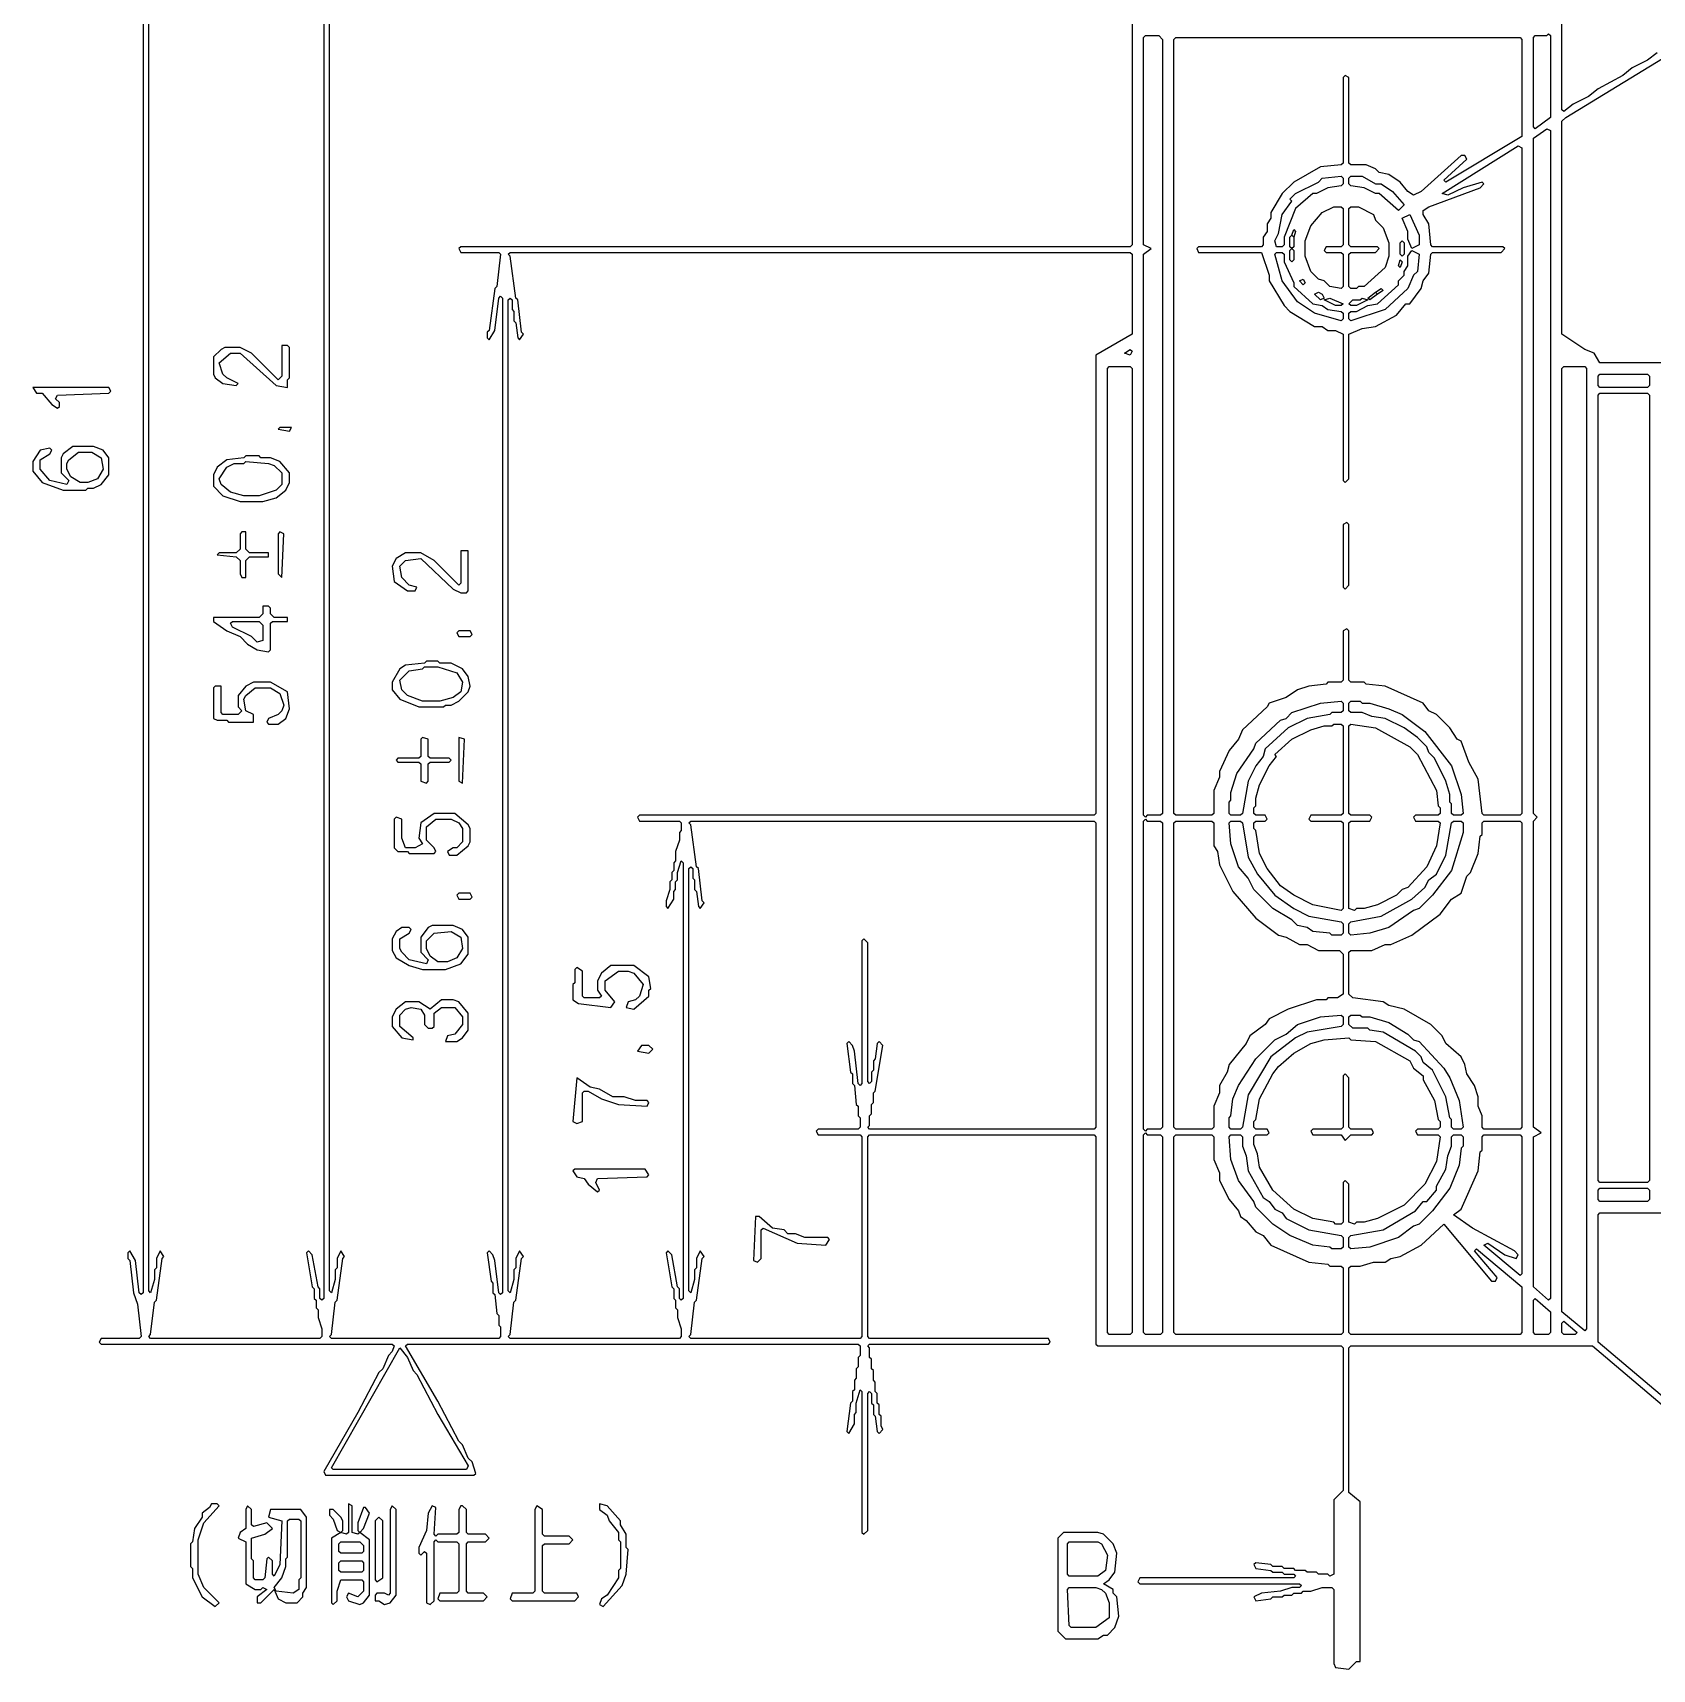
# Model space of a CAD drawing. Header units: millimetres. Extents: x 0 to 421, y 0 to 297.
# Drawn here: x 113.2 to 167.3, y 142.4 to 197 of the extents above; entities that cross this region are included whole.
import ezdxf

# ---------------------------------------------------------------- set-up
doc = ezdxf.new("R2010")
doc.units = ezdxf.units.MM
doc.layers.add('PDF_TRACE', color=7, linetype='Continuous')

msp = doc.modelspace()

# ---------------------------------------------------------------- linework, layer by layer
at = {"layer": 'PDF_TRACE'}
for points in [[(167.449, 196.342), (167.132, 196.088), (166.624, 195.834), (166.306, 195.58), (165.481, 195.136), (165.163, 194.882), (164.655, 194.628), (164.338, 194.374), (164.274, 194.437), (164.274, 211.201), (164.338, 211.265), (164.338, 211.455), (164.274, 211.519), (164.211, 212.217), (173.228, 218.567)], [(116.903, 212.662), (116.903, 154.94), (116.84, 154.877), (116.776, 154.94), (116.649, 156.02), (116.459, 156.337), (116.395, 156.274), (116.395, 156.083), (116.459, 156.02), (116.586, 154.94), (116.713, 154.559), (116.84, 153.48), (116.776, 153.416), (115.506, 153.416), (115.443, 153.289), (115.506, 153.226), (125.222, 153.226), (125.285, 153.162), (125.222, 152.972), (125.095, 152.845), (124.904, 152.4), (124.777, 152.273), (124.079, 150.94), (122.936, 148.971), (122.999, 148.844), (127.952, 148.844), (128.016, 148.908), (127.889, 149.289), (127.762, 149.416), (127.571, 149.86), (127.444, 149.987), (126.746, 151.321), (125.666, 153.162), (125.73, 153.226), (140.779, 153.226), (140.843, 153.162), (140.843, 152.845), (140.779, 152.781), (140.779, 152.464), (140.716, 152.4), (140.716, 152.083), (140.652, 152.019), (140.652, 151.702), (140.589, 151.638), (140.589, 151.321), (140.525, 151.257), (140.398, 150.305), (140.462, 150.241), (140.652, 150.559), (140.652, 150.876), (140.716, 150.94), (140.716, 151.257), (140.843, 151.702), (140.906, 151.638), (140.906, 146.939), (140.97, 146.876), (141.097, 147.003), (141.097, 151.575), (141.16, 151.638), (141.224, 151.575), (141.224, 151.257), (141.287, 151.194), (141.287, 150.876), (141.351, 150.813), (141.414, 150.305), (141.478, 150.241), (141.605, 150.368), (141.541, 150.495), (141.541, 150.813), (141.478, 150.876), (141.478, 151.194), (141.414, 151.257), (141.414, 151.575), (141.351, 151.638), (141.351, 151.956), (141.287, 152.019), (141.287, 152.337), (141.224, 152.4), (141.224, 152.718), (141.16, 152.781), (141.16, 153.099), (141.097, 153.162), (141.16, 153.226), (147.129, 153.226), (147.193, 153.289), (147.129, 153.416), (141.16, 153.416), (141.097, 153.48), (141.097, 160.147), (141.16, 160.211), (148.653, 160.211), (148.717, 160.147), (148.717, 153.226), (148.78, 153.162), (156.908, 153.162), (156.972, 153.099), (156.972, 148.336), (156.654, 148.019), (156.654, 145.542), (156.527, 145.479), (156.464, 145.542), (156.146, 145.542), (156.083, 145.606), (155.765, 145.606), (155.702, 145.669), (155.384, 145.669), (155.321, 145.733), (155.003, 145.733), (154.94, 145.796), (154.622, 145.796), (154.559, 145.86), (154.051, 145.923), (153.987, 145.86), (154.051, 145.733), (154.559, 145.669), (154.622, 145.606), (154.94, 145.606), (155.003, 145.542), (155.321, 145.542), (155.384, 145.479), (155.321, 145.415), (150.177, 145.415), (150.114, 145.288), (150.177, 145.225), (155.511, 145.225), (155.575, 145.161), (155.511, 145.098), (155.257, 145.098), (154.876, 144.971), (154.241, 144.907), (153.987, 144.78), (154.051, 144.653), (154.559, 144.717), (154.622, 144.78), (154.94, 144.78), (155.003, 144.844), (155.257, 144.844), (155.321, 144.907), (155.575, 144.907), (155.638, 144.971), (155.892, 144.971), (156.273, 145.098), (156.591, 145.098), (156.654, 145.034), (156.654, 142.558), (156.718, 142.431), (157.162, 142.367), (157.416, 142.621), (157.543, 142.621), (157.543, 147.955), (157.162, 148.273), (157.162, 153.099), (157.226, 153.162), (165.29, 153.162), (172.275, 147.257)], [(122.936, 205.804), (122.936, 154.75), (122.872, 154.686), (122.809, 154.75), (122.809, 155.067), (122.745, 155.131), (122.555, 156.21), (122.428, 156.337), (122.364, 156.274), (122.555, 155.131), (122.618, 155.067), (122.618, 154.75), (122.682, 154.686), (122.682, 154.432), (122.745, 154.369), (122.745, 154.115), (122.872, 153.734), (122.872, 153.48), (122.809, 153.416), (117.157, 153.416), (117.094, 153.48), (117.157, 153.543), (117.284, 154.623), (117.348, 154.686), (117.538, 156.083), (117.602, 156.147), (117.475, 156.337), (117.348, 156.083), (117.348, 155.766), (117.284, 155.702), (117.284, 155.385), (117.157, 154.94), (117.094, 155.004), (117.094, 212.598)], [(149.923, 211.646), (149.923, 189.929), (149.86, 189.865), (127.508, 189.865), (127.444, 189.802), (127.508, 189.675), (128.778, 189.675), (128.841, 189.611), (128.714, 188.532), (128.651, 188.468), (128.46, 187.071), (128.397, 187.008), (128.397, 186.817), (128.46, 186.754), (128.651, 187.071), (128.778, 188.151), (128.841, 188.214), (128.905, 188.151), (128.905, 154.94), (128.841, 154.877), (128.778, 154.94), (128.651, 156.02), (128.587, 156.21), (128.46, 156.337), (128.397, 156.274), (128.524, 155.321), (128.587, 155.258), (128.587, 154.94), (128.651, 154.877), (128.714, 154.242), (128.778, 154.178), (128.778, 153.861), (128.841, 153.797), (128.841, 153.48), (128.778, 153.416), (123.19, 153.416), (123.126, 153.48), (123.19, 153.543), (123.317, 154.623), (123.38, 154.686), (123.571, 156.083), (123.634, 156.147), (123.507, 156.337), (123.38, 156.083), (123.38, 155.766), (123.317, 155.702), (123.317, 155.385), (123.19, 154.94), (123.126, 155.004), (123.126, 205.613)], [(189.992, 185.992), (165.544, 185.992), (165.354, 186.309), (165.036, 186.436), (164.274, 186.944), (164.274, 194.056), (164.401, 194.183), (173.228, 199.581)], [(172.402, 147.447), (165.481, 153.289), (165.481, 157.544), (165.544, 157.607), (189.928, 157.607)]]:
    msp.add_lwpolyline(points, dxfattribs=at)
for points in [[(150.812, 196.914), (150.939, 196.787), (150.939, 170.942), (150.876, 170.879), (150.431, 170.879), (150.368, 170.815), (150.304, 170.879), (150.304, 189.611), (150.558, 189.802), (150.304, 189.929), (150.304, 196.85), (150.368, 196.914)], [(151.384, 196.85), (162.877, 196.85), (162.941, 196.787), (162.941, 193.548), (160.401, 192.024), (160.337, 192.088), (161.099, 192.786), (161.036, 192.913), (160.909, 192.913), (159.575, 191.707), (159.321, 191.58), (159.131, 191.707), (158.877, 192.024), (158.496, 192.278), (158.178, 192.342), (158.051, 192.469), (157.734, 192.596), (157.226, 192.596), (157.162, 192.659), (157.162, 195.517), (157.035, 195.58), (156.972, 195.517), (156.972, 192.659), (156.908, 192.596), (156.21, 192.532), (155.321, 192.024), (154.94, 191.643), (154.559, 191.008), (154.559, 190.818), (154.432, 190.627), (154.432, 190.373), (154.305, 190.183), (154.305, 189.929), (154.241, 189.865), (152.146, 189.865), (152.082, 189.802), (152.146, 189.675), (154.241, 189.675), (154.495, 188.913), (154.495, 188.722), (155.003, 187.897), (155.194, 187.706), (156.019, 187.198), (156.273, 187.198), (156.464, 187.071), (156.718, 187.071), (156.972, 186.944), (156.972, 182.055), (157.035, 181.991), (157.162, 182.118), (157.162, 186.944), (157.607, 187.135), (158.051, 187.198), (158.75, 187.579), (159.067, 187.96), (159.194, 187.96), (159.575, 188.468), (159.639, 188.722), (159.829, 188.976), (159.893, 189.611), (159.956, 189.675), (162.242, 189.675), (162.369, 189.802), (162.306, 189.865), (159.956, 189.865), (159.893, 189.929), (159.829, 190.627), (159.639, 190.945), (159.639, 191.072), (159.829, 191.199), (161.544, 191.834), (161.671, 191.961), (161.607, 192.024), (160.972, 191.834), (160.464, 191.58), (160.274, 191.643), (162.814, 193.231), (162.941, 193.167), (162.941, 170.942), (162.877, 170.879), (161.671, 170.879), (161.607, 170.942), (161.48, 172.085), (161.163, 172.657), (160.909, 173.355), (160.782, 173.419), (160.528, 173.8), (160.083, 174.244), (159.829, 174.371), (159.639, 174.625), (158.369, 175.197), (157.734, 175.26), (157.67, 175.324), (157.226, 175.324), (157.162, 175.387), (157.162, 177.038), (157.099, 177.102), (156.972, 177.038), (156.972, 175.387), (156.908, 175.324), (156.464, 175.324), (156.4, 175.26), (155.829, 175.197), (155.448, 175.07), (155.067, 174.816), (154.495, 174.625), (154.432, 174.498), (153.606, 173.736), (153.479, 173.419), (153.162, 173.038), (152.844, 172.339), (152.844, 172.149), (152.654, 171.704), (152.654, 170.942), (152.59, 170.879), (151.384, 170.879), (151.32, 170.942), (151.32, 196.787)], [(163.83, 196.977), (163.893, 196.914), (163.893, 194.183), (163.385, 193.802), (163.322, 193.866), (163.322, 196.85), (163.385, 196.914), (163.766, 196.914)], [(163.766, 193.802), (163.893, 193.739), (163.893, 154.75), (163.83, 154.686), (163.322, 155.131), (163.322, 160.147), (163.576, 160.274), (163.322, 160.465), (163.322, 170.688), (163.449, 170.815), (163.322, 170.942), (163.322, 193.485)], [(156.908, 192.215), (156.972, 192.151), (156.972, 191.961), (156.908, 191.897), (156.464, 191.834), (156.083, 191.643), (155.956, 191.643), (155.384, 191.135), (155.003, 190.183), (155.003, 189.929), (154.94, 189.865), (154.749, 189.865), (154.686, 190.056), (154.813, 190.31), (154.94, 190.945), (155.257, 191.389), (155.194, 191.453), (155.384, 191.643), (156.146, 192.024), (156.273, 192.151)], [(157.162, 192.151), (157.226, 192.215), (157.607, 192.215), (158.051, 191.961), (158.242, 191.961), (158.623, 191.707), (159.004, 191.262), (158.813, 191.072), (158.178, 191.643), (158.051, 191.643), (157.67, 191.834), (157.226, 191.897), (157.162, 191.961)], [(156.654, 191.199), (156.908, 191.199), (156.972, 191.135), (156.972, 189.929), (156.908, 189.865), (156.4, 189.865), (156.337, 189.738), (156.4, 189.675), (156.908, 189.675), (156.972, 189.611), (156.972, 188.532), (156.908, 188.468), (156.527, 188.532), (156.337, 188.722), (156.146, 188.786), (155.892, 189.04), (155.702, 189.548), (155.702, 190.056), (155.892, 190.564), (156.273, 191.008)], [(157.226, 191.199), (157.48, 191.199), (157.988, 190.945), (158.051, 190.754), (158.305, 190.5), (158.496, 189.992), (158.496, 189.548), (158.369, 189.167), (157.67, 188.532), (157.48, 188.532), (157.416, 188.468), (157.226, 188.468), (157.162, 188.532), (157.162, 189.611), (157.226, 189.675), (158.051, 189.675), (158.178, 189.802), (158.115, 189.865), (157.226, 189.865), (157.162, 189.929), (157.162, 191.135)], [(159.194, 190.945), (159.512, 190.246), (159.512, 189.929), (159.258, 189.802), (159.131, 190.119), (159.131, 190.373), (158.94, 190.818)], [(155.257, 190.246), (155.321, 190.183), (155.321, 189.865), (155.257, 189.802), (155.194, 189.865), (155.194, 190.183)], [(155.321, 190.437), (155.384, 190.373), (155.321, 190.183), (155.257, 190.246)], [(149.86, 189.675), (149.923, 189.611), (149.923, 186.944), (148.717, 186.246), (148.717, 170.942), (148.653, 170.879), (133.477, 170.879), (133.413, 170.815), (133.477, 170.688), (134.81, 170.688), (134.874, 170.625), (134.874, 170.371), (134.81, 170.307), (134.81, 170.053), (134.683, 169.672), (134.683, 169.355), (134.62, 169.291), (134.62, 169.037), (134.556, 168.974), (134.556, 168.72), (134.493, 168.656), (134.493, 168.402), (134.366, 168.021), (134.366, 167.831), (134.429, 167.767), (134.62, 168.085), (134.62, 168.339), (134.683, 168.402), (134.683, 168.656), (134.747, 168.72), (134.747, 168.974), (134.874, 169.355), (134.937, 169.291), (134.937, 154.75), (134.874, 154.686), (134.81, 154.75), (134.81, 155.067), (134.747, 155.131), (134.556, 156.21), (134.429, 156.337), (134.366, 156.274), (134.556, 155.131), (134.62, 155.067), (134.62, 154.75), (134.683, 154.686), (134.683, 154.432), (134.747, 154.369), (134.747, 154.115), (134.874, 153.734), (134.874, 153.48), (134.81, 153.416), (129.159, 153.416), (129.095, 153.48), (129.159, 153.543), (129.286, 154.623), (129.349, 154.686), (129.54, 156.083), (129.603, 156.147), (129.476, 156.337), (129.349, 156.083), (129.349, 155.766), (129.286, 155.702), (129.286, 155.385), (129.159, 154.94), (129.095, 155.004), (129.095, 188.087), (129.159, 188.151), (129.222, 188.087), (129.222, 187.77), (129.286, 187.706), (129.286, 187.389), (129.349, 187.325), (129.413, 186.817), (129.476, 186.754), (129.603, 186.944), (129.54, 187.008), (129.413, 188.087), (129.349, 188.151), (129.159, 189.548), (129.095, 189.611), (129.159, 189.675)], [(154.686, 189.611), (154.749, 189.675), (154.94, 189.675), (155.003, 189.611), (155.003, 189.357), (155.321, 188.659), (155.321, 188.532), (155.956, 187.96), (156.273, 187.897), (156.464, 187.77), (156.908, 187.706), (156.972, 187.643), (156.972, 187.452), (156.908, 187.389), (156.019, 187.643), (155.448, 188.024), (154.94, 188.722)], [(155.257, 189.802), (155.321, 189.738), (155.321, 189.421), (155.257, 189.357), (155.194, 189.421), (155.194, 189.738)], [(159.512, 189.611), (159.448, 189.04), (159.321, 188.913), (159.131, 188.468), (158.369, 187.77), (157.226, 187.389), (157.162, 187.452), (157.162, 187.643), (157.226, 187.706), (157.416, 187.706), (157.797, 187.897), (158.115, 187.96), (158.813, 188.595), (158.813, 188.722), (159.004, 188.913), (159.004, 189.04), (159.131, 189.23), (159.131, 189.548), (159.258, 189.738)], [(158.94, 190.056), (159.004, 189.992), (159.004, 189.611), (158.94, 189.548), (158.877, 189.611), (158.877, 189.992)], [(158.877, 189.421), (158.94, 189.357), (158.877, 189.167), (158.813, 189.23)], [(155.511, 188.722), (155.638, 188.786), (155.702, 188.659), (155.638, 188.595)], [(156.019, 188.278), (156.146, 188.341), (156.273, 188.278), (156.337, 188.151), (156.21, 188.087)], [(156.337, 188.087), (156.527, 188.151), (156.972, 187.96), (156.908, 187.897), (156.718, 187.897)], [(157.797, 188.087), (157.416, 187.897), (157.226, 187.897), (157.162, 187.96), (157.289, 188.087), (157.543, 188.087), (157.607, 188.151)], [(158.051, 188.341), (158.115, 188.278), (157.861, 188.087), (157.797, 188.151)], [(158.242, 188.468), (158.305, 188.405), (158.115, 188.278), (158.051, 188.341)], [(121.793, 186.5), (121.729, 186.563), (121.539, 186.563), (121.539, 185.547), (121.412, 185.42), (120.523, 186.309), (120.142, 186.5), (119.634, 186.5), (119.507, 186.436), (119.253, 186.182), (119.253, 185.611), (119.316, 185.484), (119.57, 185.293), (120.015, 185.23), (120.078, 185.293), (119.697, 185.484), (119.57, 185.611), (119.443, 185.992), (119.824, 186.309), (120.142, 186.309), (121.348, 185.23), (121.729, 185.166), (121.729, 185.42), (121.793, 185.484)], [(149.669, 186.309), (149.86, 186.436), (149.923, 186.373), (149.86, 186.246)], [(149.161, 185.865), (149.86, 185.865), (149.923, 185.801), (149.923, 153.607), (149.86, 153.543), (149.161, 153.543), (149.098, 153.607), (149.098, 185.801)], [(164.338, 185.865), (165.036, 185.865), (165.1, 185.801), (165.1, 153.734), (165.036, 153.67), (164.274, 154.305), (164.274, 185.801)], [(165.481, 185.547), (165.544, 185.611), (167.132, 185.611), (167.195, 185.547), (167.195, 185.23), (167.132, 185.166), (165.544, 185.166), (165.481, 185.23)], [(113.22, 185.166), (113.347, 184.976), (113.538, 184.976), (113.855, 184.595), (114.046, 184.468), (114.109, 184.531), (114.109, 184.658), (113.982, 184.785), (114.046, 184.912), (115.76, 184.976), (115.824, 185.039), (115.76, 185.166)], [(165.544, 184.976), (167.132, 184.976), (167.195, 184.912), (167.195, 158.687), (167.132, 158.623), (165.544, 158.623), (165.481, 158.687), (165.481, 184.912)], [(121.412, 183.769), (121.793, 183.706), (121.856, 183.833), (121.475, 183.833)], [(113.22, 182.69), (113.22, 182.372), (113.538, 181.991), (114.236, 181.737), (114.998, 181.737), (115.062, 181.801), (115.252, 181.801), (115.506, 181.928), (115.76, 182.245), (115.76, 182.817), (115.57, 183.071), (115.252, 183.198), (114.554, 183.198), (114.236, 182.944), (114.173, 182.817), (114.173, 182.309), (114.427, 182.055), (114.363, 181.928), (113.792, 182.055), (113.474, 182.436), (113.474, 182.753), (113.792, 182.944), (113.855, 183.071), (113.792, 183.134), (113.474, 183.071)], [(114.363, 182.626), (114.427, 182.753), (114.744, 183.007), (115.189, 183.007), (115.506, 182.817), (115.57, 182.436), (115.379, 182.118), (115.062, 181.991), (114.808, 181.991), (114.49, 182.182), (114.363, 182.436)], [(119.253, 182.245), (119.253, 181.864), (119.57, 181.547), (120.142, 181.356), (120.904, 181.356), (121.348, 181.483), (121.666, 181.737), (121.793, 181.991), (121.793, 182.309), (121.475, 182.69), (121.158, 182.817), (120.84, 182.817), (120.777, 182.88), (120.332, 182.88), (120.269, 182.817), (119.697, 182.753), (119.38, 182.499)], [(119.443, 182.118), (119.697, 182.499), (119.951, 182.626), (120.269, 182.626), (120.332, 182.69), (121.094, 182.626), (121.285, 182.563), (121.539, 182.309), (121.539, 181.928), (121.348, 181.737), (120.777, 181.547), (120.269, 181.547), (119.824, 181.674), (119.507, 181.928)], [(120.205, 180.34), (120.142, 180.277), (120.142, 179.769), (120.015, 179.642), (119.443, 179.642), (119.38, 179.578), (120.015, 179.515), (120.142, 179.388), (120.142, 178.943), (120.205, 178.816), (120.332, 178.816), (120.332, 179.388), (120.459, 179.515), (121.094, 179.515), (121.094, 179.642), (120.459, 179.642), (120.332, 179.769), (120.332, 180.34)], [(121.475, 180.34), (121.412, 180.277), (121.412, 178.943), (121.539, 178.816), (121.602, 180.277)], [(157.099, 180.658), (156.972, 180.594), (156.972, 178.499), (157.035, 178.435), (157.162, 178.562), (157.162, 180.594)], [(127.762, 179.705), (127.508, 179.705), (127.508, 178.626), (127.444, 178.562), (126.619, 179.388), (126.174, 179.642), (125.666, 179.642), (125.349, 179.451), (125.222, 179.197), (125.285, 178.689), (125.73, 178.372), (125.984, 178.372), (126.047, 178.499), (125.793, 178.562), (125.539, 178.816), (125.476, 179.197), (125.666, 179.388), (126.174, 179.451), (127.254, 178.435), (127.508, 178.308), (127.698, 178.308), (127.762, 178.372)], [(121.729, 177.483), (121.285, 177.483), (121.158, 177.61), (121.158, 177.8), (121.094, 177.864), (120.904, 177.864), (120.904, 177.61), (120.777, 177.483), (119.253, 177.483), (119.253, 177.356), (119.697, 177.038), (120.142, 176.848), (120.396, 176.594), (120.713, 176.403), (121.094, 176.34), (121.158, 176.403), (121.158, 177.292), (121.221, 177.356), (121.729, 177.356)], [(119.824, 177.292), (119.888, 177.356), (120.777, 177.356), (120.904, 177.229), (120.904, 176.721), (120.713, 176.657), (120.523, 176.848), (119.888, 177.165)], [(127.381, 176.975), (127.444, 176.848), (127.825, 176.848), (127.889, 176.911), (127.825, 177.038), (127.444, 177.038)], [(125.222, 175.324), (125.222, 175.07), (125.476, 174.752), (126.111, 174.498), (126.936, 174.498), (127, 174.562), (127.19, 174.562), (127.444, 174.689), (127.762, 175.006), (127.825, 175.197), (127.762, 175.514), (127.571, 175.768), (127.19, 175.959), (126.809, 175.959), (126.746, 176.022), (126.365, 176.022), (126.301, 175.959), (125.666, 175.895), (125.476, 175.768)], [(125.476, 175.387), (125.793, 175.705), (126.238, 175.768), (126.301, 175.832), (126.746, 175.832), (127.381, 175.641), (127.571, 175.324), (127.508, 175.006), (127.254, 174.816), (126.809, 174.689), (126.238, 174.689), (125.73, 174.879), (125.539, 175.07)], [(121.729, 175.006), (121.158, 175.324), (120.586, 175.324), (120.332, 175.197), (120.078, 174.879), (120.078, 174.498), (120.205, 174.371), (120.078, 174.244), (119.57, 174.244), (119.507, 174.308), (119.507, 175.197), (119.316, 175.197), (119.253, 175.133), (119.253, 174.117), (119.38, 174.054), (119.697, 174.054), (119.761, 173.99), (120.586, 173.99), (120.586, 174.244), (120.332, 174.371), (120.269, 174.752), (120.332, 174.879), (120.65, 175.133), (121.158, 175.133), (121.475, 174.943), (121.602, 174.562), (121.539, 174.371), (121.412, 174.244), (121.094, 174.117), (121.031, 173.99), (121.094, 173.927), (121.412, 173.927), (121.666, 174.117), (121.793, 174.435)], [(156.908, 174.689), (156.972, 174.625), (156.972, 174.371), (156.908, 174.308), (156.591, 174.308), (156.527, 174.244), (155.765, 174.117), (155.13, 173.8), (154.368, 173.101), (154.305, 172.847), (154.051, 172.53), (153.797, 172.022), (153.606, 170.942), (153.543, 170.879), (153.225, 170.879), (153.162, 170.942), (153.162, 171.323), (153.225, 171.387), (153.225, 171.641), (153.416, 172.276), (153.987, 173.101), (154.051, 173.292), (154.876, 174.054), (155.067, 174.117), (155.257, 174.308), (156.21, 174.625)], [(157.162, 174.625), (157.226, 174.689), (157.543, 174.689), (157.607, 174.625), (157.861, 174.625), (158.496, 174.435), (158.94, 174.244), (159.702, 173.673), (160.591, 172.53), (160.909, 171.577), (160.972, 170.942), (160.909, 170.879), (160.655, 170.879), (160.591, 170.942), (160.591, 171.26), (160.528, 171.323), (160.528, 171.577), (160.401, 172.022), (160.02, 172.784), (159.829, 172.974), (159.766, 173.165), (159.448, 173.482), (159.004, 173.8), (158.369, 174.117), (157.924, 174.181), (157.607, 174.308), (157.226, 174.308), (157.162, 174.371)], [(156.654, 173.927), (156.908, 173.927), (156.972, 173.863), (156.972, 170.942), (156.908, 170.879), (155.892, 170.879), (155.829, 170.752), (155.892, 170.688), (156.908, 170.688), (156.972, 170.625), (156.972, 167.767), (156.908, 167.704), (155.956, 167.894), (155.321, 168.212), (154.876, 168.529), (154.432, 169.101), (154.178, 169.609), (154.051, 170.371), (153.987, 170.434), (153.987, 170.625), (154.051, 170.688), (154.368, 170.688), (154.432, 170.752), (154.368, 170.879), (154.051, 170.879), (153.987, 170.942), (153.987, 171.133), (154.051, 171.196), (154.051, 171.45), (154.178, 171.895), (154.495, 172.53), (154.749, 172.847), (154.686, 172.911), (155.257, 173.419), (155.892, 173.736), (156.337, 173.863), (156.591, 173.863)], [(157.226, 173.927), (158.051, 173.8), (159.194, 173.165), (159.448, 172.911), (160.083, 171.704), (160.147, 171.196), (160.21, 171.133), (160.21, 170.942), (160.147, 170.879), (159.385, 170.879), (159.321, 170.815), (159.385, 170.688), (160.147, 170.688), (160.21, 170.625), (160.083, 169.863), (159.766, 169.164), (159.131, 168.466), (158.94, 168.402), (158.75, 168.212), (158.115, 167.894), (157.67, 167.767), (157.416, 167.767), (157.353, 167.704), (157.162, 167.767), (157.162, 170.625), (157.226, 170.688), (157.861, 170.688), (157.924, 170.815), (157.861, 170.879), (157.226, 170.879), (157.162, 170.942), (157.162, 173.863)], [(126.238, 173.482), (126.174, 173.419), (126.174, 172.847), (126.111, 172.784), (125.412, 172.784), (125.349, 172.72), (125.412, 172.657), (126.111, 172.657), (126.174, 172.593), (126.174, 172.022), (126.365, 171.958), (126.428, 172.022), (126.428, 172.593), (126.492, 172.657), (127.127, 172.657), (127.19, 172.72), (127.127, 172.784), (126.492, 172.784), (126.428, 172.847), (126.428, 173.419)], [(127.444, 173.482), (127.444, 172.022), (127.571, 171.958), (127.635, 173.419)], [(127.825, 170.434), (127.762, 170.561), (127.317, 170.942), (126.619, 170.942), (126.174, 170.625), (126.111, 170.117), (126.238, 169.926), (125.984, 169.799), (125.666, 169.799), (125.539, 170.117), (125.539, 170.752), (125.349, 170.815), (125.285, 170.752), (125.285, 169.799), (125.412, 169.672), (125.73, 169.672), (125.793, 169.609), (126.619, 169.609), (126.682, 169.672), (126.619, 169.799), (126.365, 170.053), (126.365, 170.498), (126.682, 170.752), (127.19, 170.752), (127.444, 170.625), (127.571, 170.434), (127.571, 169.99), (127.381, 169.799), (127.254, 169.799), (127.063, 169.672), (127.127, 169.545), (127.381, 169.545), (127.762, 169.863), (127.825, 169.99)], [(148.653, 170.688), (148.717, 170.625), (148.717, 160.465), (148.653, 160.401), (141.16, 160.401), (141.097, 160.465), (141.16, 160.528), (141.16, 160.846), (141.224, 160.909), (141.224, 161.227), (141.287, 161.29), (141.287, 161.608), (141.351, 161.671), (141.605, 163.195), (141.478, 163.322), (141.414, 163.259), (141.351, 162.751), (141.287, 162.687), (141.287, 162.37), (141.224, 162.306), (141.224, 161.989), (141.16, 161.925), (141.097, 161.989), (141.097, 166.624), (140.97, 166.751), (140.906, 166.688), (140.906, 161.925), (140.843, 161.862), (140.779, 161.925), (140.652, 163.005), (140.589, 163.195), (140.462, 163.322), (140.398, 163.259), (140.525, 162.306), (140.589, 162.243), (140.589, 161.925), (140.652, 161.862), (140.716, 161.227), (140.779, 161.163), (140.779, 160.846), (140.843, 160.782), (140.843, 160.465), (140.779, 160.401), (139.446, 160.401), (139.382, 160.338), (139.446, 160.211), (140.843, 160.211), (140.906, 160.147), (140.906, 153.48), (140.843, 153.416), (135.191, 153.416), (135.128, 153.48), (135.191, 153.543), (135.318, 154.623), (135.382, 154.686), (135.572, 156.083), (135.636, 156.147), (135.509, 156.337), (135.382, 156.083), (135.382, 155.766), (135.318, 155.702), (135.318, 155.385), (135.191, 154.94), (135.128, 155.004), (135.128, 169.101), (135.191, 169.164), (135.255, 169.101), (135.255, 168.783), (135.318, 168.72), (135.318, 168.402), (135.382, 168.339), (135.445, 167.831), (135.509, 167.767), (135.636, 167.958), (135.572, 168.021), (135.445, 169.101), (135.382, 169.164), (135.191, 170.561), (135.128, 170.625), (135.191, 170.688)], [(150.368, 170.752), (150.431, 170.688), (150.876, 170.688), (150.939, 170.625), (150.939, 160.465), (150.876, 160.401), (150.431, 160.401), (150.368, 160.338), (150.304, 160.401), (150.304, 170.688)], [(151.384, 170.688), (152.59, 170.688), (152.654, 170.625), (152.654, 169.863), (152.781, 169.672), (152.844, 169.228), (153.289, 168.339), (154.051, 167.45), (154.813, 166.878), (155.067, 166.815), (155.511, 166.561), (155.765, 166.561), (156.146, 166.37), (156.845, 166.37), (156.972, 166.243), (156.972, 164.91), (156.781, 164.783), (156.464, 164.783), (156.4, 164.719), (156.083, 164.719), (155.13, 164.402), (154.495, 164.084), (154.368, 163.894), (153.86, 163.513), (153.733, 163.259), (153.162, 162.56), (153.098, 162.306), (152.844, 161.862), (152.844, 161.608), (152.654, 161.163), (152.654, 160.465), (152.59, 160.401), (151.384, 160.401), (151.32, 160.465), (151.32, 170.625)], [(153.162, 170.625), (153.225, 170.688), (153.543, 170.688), (153.606, 170.625), (153.797, 169.482), (154.114, 168.91), (154.686, 168.212), (155.321, 167.767), (155.829, 167.513), (156.908, 167.323), (156.972, 167.259), (156.972, 166.942), (156.908, 166.878), (156.591, 166.878), (156.527, 166.942), (155.956, 167.005), (155.765, 167.132), (155.448, 167.196), (155.257, 167.386), (154.622, 167.767), (153.987, 168.402), (153.797, 168.783), (153.479, 169.164), (153.225, 169.926)], [(161.671, 170.688), (162.877, 170.688), (162.941, 170.625), (162.941, 160.465), (162.877, 160.401), (161.671, 160.401), (161.607, 160.465), (161.607, 160.846), (161.48, 161.163), (161.48, 161.481), (161.353, 161.862), (161.099, 162.243), (161.036, 162.56), (160.909, 162.814), (160.401, 163.259), (160.274, 163.513), (159.893, 163.894), (159.004, 164.402), (158.496, 164.529), (158.305, 164.656), (157.289, 164.783), (157.162, 164.91), (157.162, 166.307), (157.226, 166.37), (157.924, 166.37), (158.369, 166.561), (158.559, 166.561), (159.258, 166.878), (160.21, 167.577), (160.591, 168.085), (160.909, 168.275), (161.099, 168.847), (161.226, 168.974), (161.48, 169.609), (161.544, 170.18), (161.607, 170.244), (161.607, 170.625)], [(160.909, 170.688), (160.972, 170.625), (160.972, 170.307), (160.591, 169.037), (159.956, 168.212), (159.512, 167.767), (159.321, 167.704), (158.496, 167.132), (157.861, 166.942), (157.226, 166.878), (157.162, 166.942), (157.162, 167.259), (157.226, 167.323), (158.242, 167.513), (159.258, 168.085), (159.702, 168.466), (159.829, 168.72), (160.083, 168.91), (160.401, 169.545), (160.591, 170.625), (160.655, 170.688)], [(127.381, 168.212), (127.444, 168.085), (127.825, 168.085), (127.889, 168.148), (127.825, 168.275), (127.444, 168.275)], [(127.762, 166.815), (127.571, 167.069), (127.254, 167.196), (126.555, 167.196), (126.428, 167.132), (126.174, 166.815), (126.174, 166.307), (126.428, 166.053), (126.365, 165.926), (125.793, 166.053), (125.539, 166.307), (125.476, 166.434), (125.476, 166.751), (125.793, 166.942), (125.857, 167.069), (125.793, 167.132), (125.539, 167.132), (125.349, 167.005), (125.222, 166.751), (125.222, 166.37), (125.349, 166.116), (125.793, 165.862), (126.238, 165.735), (127, 165.735), (127.508, 165.926), (127.762, 166.243)], [(126.365, 166.688), (126.619, 166.942), (127.19, 167.005), (127.508, 166.815), (127.571, 166.434), (127.381, 166.116), (127.063, 165.989), (126.746, 165.989), (126.492, 166.18), (126.365, 166.434)], [(133.794, 165.481), (133.286, 165.862), (132.524, 165.862), (132.207, 165.608), (132.08, 165.354), (132.08, 165.037), (132.207, 164.846), (132.143, 164.783), (131.635, 164.783), (131.572, 164.846), (131.572, 165.672), (131.381, 165.799), (131.318, 165.735), (131.318, 165.291), (131.254, 165.227), (131.254, 164.719), (131.445, 164.592), (132.524, 164.465), (132.651, 164.656), (132.334, 165.037), (132.334, 165.354), (132.778, 165.672), (133.096, 165.672), (133.286, 165.608), (133.604, 165.227), (133.477, 164.846), (133.35, 164.719), (133.096, 164.656), (133.032, 164.465), (133.286, 164.402), (133.794, 164.846), (133.794, 165.037), (133.858, 165.1)], [(127.762, 164.275), (127.444, 164.656), (127.254, 164.719), (126.873, 164.719), (126.492, 164.402), (126.111, 164.656), (125.666, 164.656), (125.349, 164.402), (125.222, 164.148), (125.222, 163.83), (125.539, 163.449), (125.92, 163.386), (125.92, 163.449), (125.476, 163.83), (125.476, 164.211), (125.666, 164.402), (125.857, 164.465), (126.174, 164.402), (126.301, 164.211), (126.301, 163.894), (126.428, 163.767), (126.555, 163.767), (126.619, 163.83), (126.619, 164.275), (126.873, 164.465), (127.317, 164.465), (127.571, 164.148), (127.571, 163.894), (127.317, 163.576), (127.063, 163.513), (127, 163.322), (127.381, 163.322), (127.571, 163.449), (127.762, 163.703)], [(156.908, 164.211), (156.972, 164.148), (156.972, 163.894), (156.908, 163.83), (155.765, 163.64), (155.384, 163.449), (154.559, 162.814), (153.797, 161.544), (153.606, 160.465), (153.543, 160.401), (153.225, 160.401), (153.162, 160.465), (153.162, 160.782), (153.225, 160.846), (153.289, 161.417), (153.479, 161.862), (154.051, 162.751), (154.686, 163.386), (155.067, 163.576), (155.448, 163.894), (156.21, 164.148)], [(157.162, 164.148), (157.226, 164.211), (157.543, 164.211), (157.607, 164.148), (157.861, 164.148), (158.496, 163.957), (159.131, 163.576), (159.321, 163.386), (159.512, 163.322), (160.337, 162.433), (160.528, 162.116), (160.845, 161.354), (160.972, 160.465), (160.909, 160.401), (160.655, 160.401), (160.591, 160.465), (160.591, 160.719), (160.528, 160.782), (160.401, 161.481), (159.956, 162.37), (159.639, 162.624), (159.575, 162.814), (159.385, 163.005), (158.305, 163.64), (157.861, 163.703), (157.797, 163.767), (157.289, 163.767), (157.162, 163.894)], [(156.337, 163.386), (157.162, 163.449), (157.226, 163.386), (158.051, 163.322), (159.194, 162.687), (159.321, 162.433), (159.639, 162.179), (159.639, 162.052), (160.02, 161.354), (160.147, 160.719), (160.21, 160.655), (160.21, 160.465), (160.147, 160.401), (159.448, 160.401), (159.385, 160.338), (159.448, 160.211), (160.147, 160.211), (160.21, 160.147), (160.083, 159.322), (159.702, 158.56), (159.004, 157.861), (158.115, 157.417), (157.67, 157.29), (157.416, 157.29), (157.353, 157.226), (157.162, 157.29), (157.162, 158.56), (157.035, 158.687), (156.972, 158.623), (156.972, 157.29), (156.908, 157.226), (156.718, 157.226), (156.654, 157.29), (155.956, 157.417), (155.321, 157.734), (154.622, 158.369), (154.178, 159.131), (154.114, 159.576), (153.987, 159.893), (153.987, 160.147), (154.051, 160.211), (154.432, 160.211), (154.495, 160.274), (154.432, 160.401), (154.051, 160.401), (153.987, 160.465), (153.987, 160.655), (154.051, 160.719), (154.178, 161.417), (154.622, 162.243), (154.813, 162.497), (155.321, 162.941), (155.892, 163.259)], [(133.413, 163.005), (133.794, 162.941), (133.921, 163.068), (133.794, 163.195), (133.54, 163.195)], [(131.254, 160.655), (131.381, 160.592), (131.572, 160.655), (131.572, 161.608), (131.635, 161.671), (131.762, 161.671), (132.207, 161.417), (132.778, 161.227), (133.731, 161.163), (133.794, 161.29), (133.731, 161.354), (133.35, 161.354), (132.969, 161.481), (132.588, 161.481), (132.143, 161.735), (131.826, 161.798), (131.381, 162.116)], [(157.035, 162.243), (156.972, 162.179), (156.972, 160.465), (156.908, 160.401), (155.956, 160.401), (155.892, 160.338), (155.956, 160.211), (156.908, 160.211), (157.035, 160.02), (157.226, 160.211), (157.924, 160.211), (157.988, 160.274), (157.924, 160.401), (157.226, 160.401), (157.162, 160.465), (157.162, 162.116)], [(150.368, 160.274), (150.431, 160.211), (150.876, 160.211), (150.939, 160.147), (150.939, 153.607), (150.876, 153.543), (150.368, 153.543), (150.304, 153.607), (150.304, 160.211)], [(151.384, 160.211), (152.59, 160.211), (152.654, 160.147), (152.654, 159.385), (152.844, 158.941), (152.844, 158.687), (153.162, 158.052), (153.479, 157.671), (153.543, 157.48), (153.733, 157.353), (154.051, 156.972), (154.305, 156.845), (154.559, 156.528), (155.829, 155.956), (156.464, 155.893), (156.527, 155.829), (156.908, 155.829), (156.972, 155.766), (156.972, 153.607), (156.908, 153.543), (151.384, 153.543), (151.32, 153.607), (151.32, 160.147)], [(153.162, 160.147), (153.225, 160.211), (153.543, 160.211), (153.606, 160.147), (153.606, 159.83), (153.733, 159.512), (153.797, 159.004), (154.305, 158.115), (154.495, 157.988), (154.686, 157.734), (154.94, 157.607), (155.067, 157.417), (155.829, 157.036), (156.908, 156.845), (156.972, 156.782), (156.972, 156.464), (156.908, 156.401), (156.591, 156.401), (156.527, 156.464), (155.956, 156.528), (155.194, 156.845), (154.622, 157.226), (154.051, 157.798), (153.987, 157.988), (153.479, 158.687), (153.225, 159.385)], [(160.909, 160.211), (160.972, 160.147), (160.972, 159.83), (160.909, 159.766), (160.845, 159.195), (160.528, 158.433), (159.956, 157.671), (159.512, 157.226), (159.321, 157.163), (158.813, 156.782), (157.861, 156.464), (157.226, 156.401), (157.162, 156.464), (157.162, 156.782), (157.226, 156.845), (158.305, 157.036), (159.385, 157.671), (159.639, 157.988), (159.766, 157.988), (160.083, 158.369), (160.083, 158.496), (160.401, 159.068), (160.464, 159.512), (160.591, 159.83), (160.591, 160.147), (160.655, 160.211)], [(161.671, 160.211), (162.877, 160.211), (162.941, 160.147), (162.941, 155.575), (162.877, 155.512), (161.671, 156.528), (161.798, 156.591), (162.369, 156.21), (162.75, 156.083), (162.814, 156.21), (162.687, 156.337), (161.29, 157.099), (160.655, 157.544), (160.909, 157.734), (161.48, 159.004), (161.544, 159.639), (161.607, 159.703), (161.607, 160.147)], [(131.254, 159.004), (131.381, 158.814), (131.635, 158.75), (131.762, 158.56), (132.08, 158.306), (132.143, 158.369), (132.016, 158.623), (132.08, 158.75), (133.731, 158.814), (133.794, 158.877), (133.667, 159.068), (131.318, 159.068)], [(165.481, 158.369), (165.544, 158.433), (167.132, 158.433), (167.195, 158.369), (167.195, 158.052), (167.132, 157.988), (165.544, 157.988), (165.481, 158.052)], [(137.287, 156.02), (137.414, 155.956), (137.541, 156.083), (137.541, 157.036), (137.604, 157.099), (138.747, 156.591), (139.7, 156.528), (139.827, 156.718), (139.763, 156.782), (139.001, 156.782), (138.684, 156.909), (138.43, 156.909), (138.303, 157.036), (137.922, 157.099), (137.477, 157.48), (137.35, 157.48)], [(162.941, 155.131), (162.941, 153.607), (162.877, 153.543), (157.226, 153.543), (157.162, 153.607), (157.162, 155.766), (157.226, 155.829), (157.543, 155.829), (157.988, 155.956), (158.369, 155.956), (158.559, 156.083), (158.877, 156.147), (159.575, 156.528), (160.337, 157.226), (161.925, 155.321), (162.052, 155.321), (162.115, 155.448), (161.353, 156.337), (161.417, 156.401)], [(163.385, 154.75), (163.893, 154.305), (163.893, 153.607), (163.83, 153.543), (163.385, 153.543), (163.322, 153.607), (163.322, 154.686)], [(164.274, 153.924), (164.338, 153.988), (164.782, 153.607), (164.719, 153.543), (164.338, 153.543), (164.274, 153.607)], [(125.476, 153.099), (125.73, 152.781), (125.92, 152.337), (126.047, 152.21), (126.746, 150.876), (127.762, 149.162), (127.698, 149.035), (123.253, 149.035), (123.19, 149.098)], [(119.189, 147.892), (119.126, 147.765), (118.872, 147.574), (118.872, 147.447), (118.618, 147.066), (118.554, 146.622), (118.491, 146.558), (118.491, 145.796), (118.554, 145.733), (118.554, 145.415), (118.872, 144.78), (119.316, 144.463), (119.443, 144.59), (118.935, 145.098), (118.745, 145.542), (118.745, 146.685), (118.935, 147.257), (119.443, 147.828), (119.38, 147.892)], [(120.396, 147.828), (120.332, 147.701), (120.332, 147.066), (120.142, 146.939), (120.078, 146.749), (120.332, 146.622), (120.332, 145.225), (120.65, 145.034), (120.84, 145.034), (120.904, 145.098), (121.031, 145.034), (120.713, 144.78), (120.713, 144.59), (120.84, 144.59), (121.285, 145.034), (121.412, 144.717), (121.666, 144.59), (122.047, 144.59), (122.237, 144.78), (122.237, 144.907), (122.364, 145.098), (122.364, 147.447), (122.174, 147.701), (121.158, 147.701), (121.094, 147.447), (121.539, 147.32), (121.475, 145.86), (121.285, 145.479), (121.221, 145.542), (121.221, 145.987), (121.094, 146.114), (121.031, 146.05), (120.967, 145.415), (120.904, 145.352), (120.65, 145.352), (120.586, 145.415), (120.586, 145.987), (120.523, 146.05), (120.523, 146.749), (120.967, 146.876), (121.221, 147.066), (121.031, 147.257), (120.586, 147.13), (120.523, 147.193), (120.523, 147.701)], [(124.333, 147.765), (124.269, 147.765), (124.079, 147.257), (124.079, 147.003), (124.142, 146.939), (124.079, 146.876), (123.888, 146.939), (123.888, 147.828), (123.761, 147.892), (123.761, 146.939), (123.698, 146.876), (123.507, 146.939), (123.571, 147.003), (123.571, 147.32), (123.507, 147.447), (123.253, 147.701), (123.126, 147.701), (123.126, 147.511), (123.253, 147.384), (123.38, 147.003), (123.507, 146.939), (123.19, 146.749), (123.19, 144.59), (123.253, 144.526), (123.38, 144.653), (123.38, 144.971), (123.507, 145.352), (124.206, 145.352), (124.269, 145.288), (124.269, 144.971), (124.079, 144.78), (123.761, 144.907), (123.698, 144.78), (123.761, 144.653), (124.142, 144.526), (124.269, 144.59), (124.46, 144.844), (124.46, 146.685), (124.142, 146.939), (124.269, 147.066), (124.46, 147.574)], [(125.222, 147.828), (125.158, 147.701), (125.158, 144.907), (125.095, 144.844), (124.968, 144.907), (124.714, 144.907), (124.65, 144.844), (124.65, 144.653), (124.777, 144.653), (124.968, 144.526), (125.158, 144.59), (125.349, 144.844), (125.349, 147.701)], [(126.555, 147.828), (126.428, 147.574), (126.365, 147.003), (126.111, 146.431), (126.111, 146.241), (126.174, 146.177), (126.301, 146.304), (126.365, 146.241), (126.365, 144.59), (126.492, 144.526), (126.619, 144.653), (126.619, 146.622), (126.682, 146.685), (126.746, 146.622), (127.381, 146.622), (127.444, 146.558), (127.444, 144.971), (127.381, 144.907), (126.809, 144.907), (126.746, 144.717), (126.809, 144.653), (128.27, 144.653), (128.397, 144.78), (128.27, 144.907), (127.762, 144.907), (127.698, 144.971), (127.698, 146.558), (127.762, 146.622), (128.333, 146.622), (128.46, 146.749), (128.333, 146.876), (127.762, 146.876), (127.698, 146.939), (127.698, 147.701), (127.571, 147.828), (127.508, 147.828), (127.444, 147.701), (127.444, 146.939), (127.381, 146.876), (126.746, 146.876), (126.682, 146.812), (126.619, 146.876), (126.682, 147.765)], [(130.048, 147.828), (129.984, 147.701), (129.984, 144.971), (129.921, 144.907), (129.222, 144.907), (129.159, 144.717), (129.222, 144.653), (131.318, 144.653), (131.445, 144.78), (131.381, 144.907), (130.302, 144.907), (130.238, 144.971), (130.238, 146.495), (130.302, 146.558), (131.127, 146.558), (131.254, 146.685), (131.127, 146.812), (130.302, 146.812), (130.238, 146.876), (130.238, 147.701)], [(132.143, 147.892), (132.143, 147.701), (132.397, 147.511), (132.461, 147.32), (132.778, 146.939), (132.778, 146.685), (132.842, 146.622), (132.842, 145.733), (132.778, 145.669), (132.778, 145.415), (132.397, 144.844), (132.207, 144.717), (132.143, 144.526), (132.27, 144.463), (132.905, 145.161), (133.032, 145.542), (133.096, 146.368), (133.032, 146.431), (133.032, 146.876), (132.842, 147.193), (132.842, 147.32), (132.397, 147.828)], [(122.11, 147.384), (122.174, 147.32), (122.174, 145.415), (122.11, 145.352), (122.11, 145.034), (121.92, 144.907), (121.348, 144.971), (121.285, 145.098), (121.539, 145.415), (121.666, 145.796), (121.666, 146.05), (121.729, 146.114), (121.729, 147.32), (121.793, 147.384)], [(124.777, 147.447), (124.65, 147.32), (124.65, 145.352), (124.714, 145.288), (124.904, 145.415), (124.904, 147.32)], [(123.444, 146.558), (123.507, 146.622), (124.142, 146.622), (124.269, 146.495), (124.269, 146.304), (124.206, 146.241), (123.507, 146.241), (123.444, 146.304)], [(147.637, 146.939), (147.447, 146.749), (147.447, 143.637), (147.701, 143.383), (148.78, 143.383), (148.971, 143.51), (149.098, 143.51), (149.352, 143.764), (149.479, 144.145), (149.415, 144.78), (149.288, 144.907), (149.288, 145.034), (148.971, 145.225), (149.161, 145.352), (149.352, 145.606), (149.415, 146.241), (149.288, 146.558), (148.971, 146.876), (148.78, 146.939)], [(147.764, 146.558), (147.828, 146.622), (148.78, 146.622), (148.907, 146.558), (149.098, 146.177), (149.034, 145.669), (148.78, 145.479), (147.828, 145.479), (147.764, 145.542)], [(123.444, 145.923), (123.507, 145.987), (124.206, 145.987), (124.269, 145.923), (124.269, 145.669), (124.206, 145.606), (123.507, 145.606), (123.444, 145.669)], [(147.764, 145.034), (147.828, 145.098), (148.717, 145.098), (148.907, 145.034), (149.034, 144.907), (149.161, 144.59), (149.161, 144.082), (148.717, 143.764), (147.891, 143.764), (147.828, 143.828)]]:
    msp.add_lwpolyline(points, close=True, dxfattribs=at)

doc.saveas('drawing.dxf')
